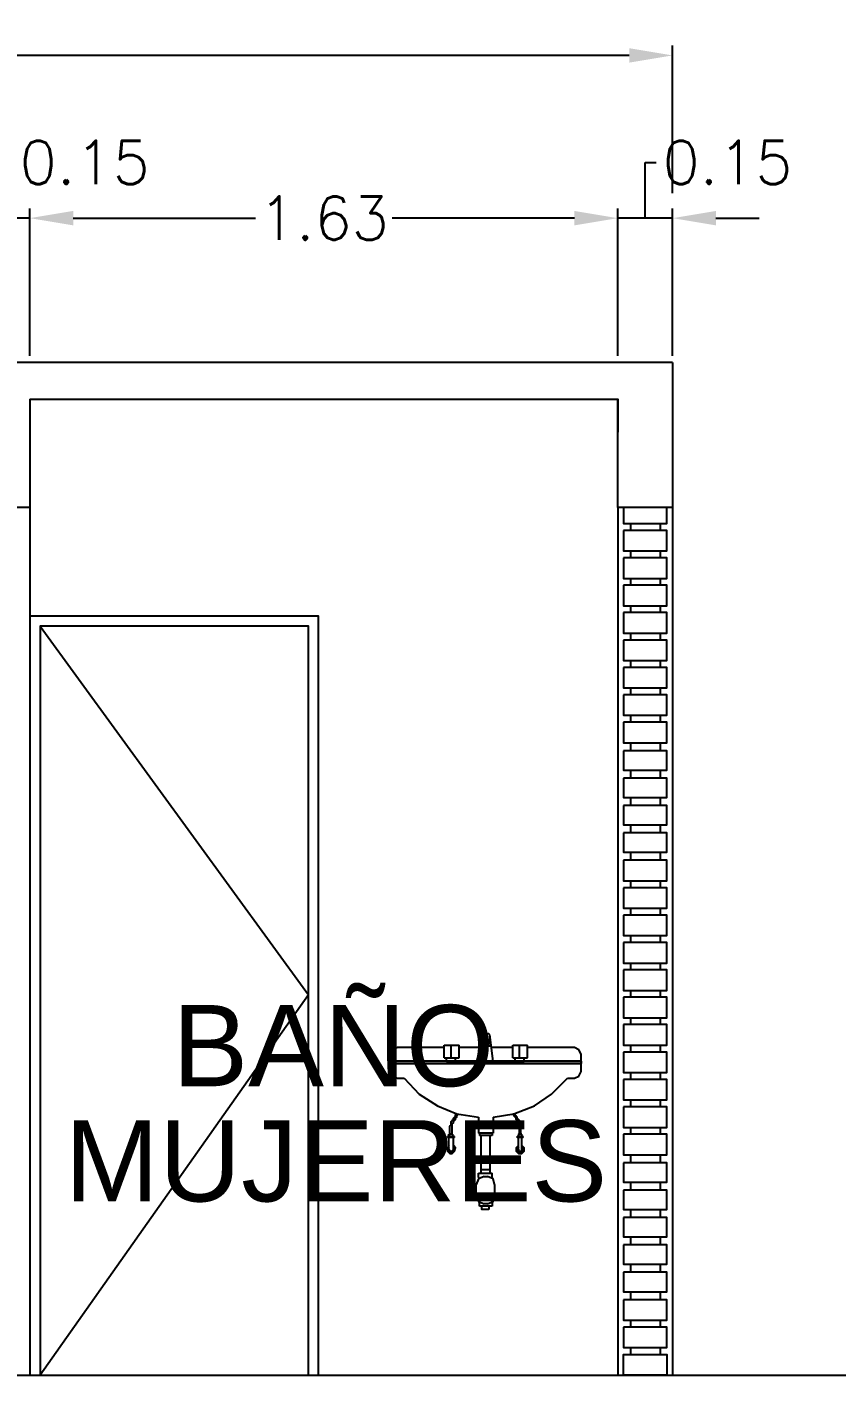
# Model space of a CAD drawing. Header units: millimetres. Extents: x -3 to 3438, y -2371 to 140.
# Drawn here: x 1208.58 to 1214.18, y -6.61 to 2.72 of the extents above; entities that cross this region are included whole.
import ezdxf

# ---------------------------------------------------------------- set-up
doc = ezdxf.new("R2010")
doc.units = ezdxf.units.MM
doc.linetypes.add('HIDDEN', pattern=[9.525, 6.35, -3.175])
doc.layers.get('0').update_dxf_attribs({"color": 3})
for name, color, linetype in [('1- 2', 223, 'Continuous'), ('1- muro 1', 8, 'Continuous'), ('1- muro de carga', 5, 'Continuous'), ('1- proy', 2, 'HIDDEN'), ('1- tex', 81, 'Continuous'), ('dim-75', 2, 'Continuous'), ('proy ante', 7, 'Continuous'), ('PUERTAS', 2, 'Continuous'), ('sanitarios', 2, 'Continuous')]:
    doc.layers.add(name, color=color, linetype=linetype)
doc.styles.add('ALA', font='arial.ttf')
doc.styles.add('TEXTOS', font='romans.shx')
doc.dimstyles.new('DIM-75P', dxfattribs={"dimtxt": 0.3, "dimasz": 0.3, "dimexe": 0.0675, "dimexo": 0.0468, "dimgap": 0.0375, "dimtad": 0, "dimtih": 1, "dimtoh": 1, "dimzin": 0, "dimdsep": 46, "dimtxsty": 'TEXTOS', "dimcen": 0.3, "dimclrd": 1, "dimclre": 1, "dimclrt": 2, "dimadec": 0, "dimazin": 0, "dimtfac": 1, "dimtmove": 1, "dimatfit": 3, "dimldrblk": 'flecha', "dimfxl": 0.045, "dimtolj": 1, "dimtzin": 0, "dimlwd": -1, "dimlwe": -1, "dimarcsym": 0})

# ---------------------------------------------------------------- blocks, each defined once
blk = doc.blocks.new('*D111')
at = {"layer": 'Defpoints', "color": 0, "transparency": 16777216}
for p in [(1208.218, 1.3924), (1208.218, 0.3924), (1208.5972, 0.3924)]:
    blk.add_point(p, dxfattribs=at)
at = {"layer": 'dim-75', "color": 1, "transparency": 16777216}
for p, q in [((1208.4076, 1.3924), (1208.4076, 1.7787)), ((1208.4076, 1.7787), (1208.4826, 1.7787)), ((1208.218, 0.4392), (1208.218, 1.4599)), ((1208.5972, 0.4392), (1208.5972, 1.4599)), ((1207.918, 1.3924), (1207.618, 1.3924)), ((1208.5972, 1.3924), (1208.218, 1.3924)), ((1208.5972, 1.3924), (1208.218, 1.3924)), ((1208.8972, 1.3924), (1209.1972, 1.3924))]:
    blk.add_line(p, q, dxfattribs=at)
for points in [[(1207.918, 1.4424), (1207.918, 1.3424), (1208.218, 1.3924)], [(1208.8972, 1.4424), (1208.8972, 1.3424), (1208.5972, 1.3924)]]:
    blk.add_solid(points, dxfattribs=at)
at = {"layer": 'dim-75', "color": 2, "transparency": 16777216, "insert": (1208.9772, 1.7787), "char_height": 0.3, "attachment_point": 5, "style": 'TEXTOS'}
blk.add_mtext('\\A1;0.15', dxfattribs=at)
blk = doc.blocks.new('flecha')
at = {"ltscale": 6}
for points in [[(-0.021, 0.03), (-0.106, 0.13), (-0.124, 0.055), (-0.124, 0.212)], [(-0.021, -0.03), (-0.106, -0.13), (-0.124, -0.055), (-0.124, -0.212)]]:
    blk.add_hatch(color=256, dxfattribs=at).paths.add_polyline_path(points)
for p, q in [((0.009, -0.017), (-0.137, 0.242)), ((0.009, 0.017), (-0.137, -0.242)), ((-0.127, 0.244), (-0.127, 0.025)), ((-0.127, 0.025), (-0.104, 0.122)), ((0, 0), (-0.104, 0.122)), ((0, 0), (-0.104, -0.122)), ((-0.127, -0.025), (-0.127, -0.244)), ((-0.127, -0.025), (-0.104, -0.122))]:
    blk.add_line(p, q, dxfattribs=at)
for points in [[(-0.021, 0.03), (-0.106, 0.13), (-0.124, 0.055), (-0.124, 0.212)], [(-0.021, -0.03), (-0.106, -0.13), (-0.124, -0.055), (-0.124, -0.212)]]:
    blk.add_lwpolyline(points, close=True, dxfattribs=at)
blk = doc.blocks.new('*D112')
at = {"layer": 'Defpoints', "color": 0, "transparency": 16777216}
for p in [(1212.6651, 1.3924), (1212.6651, 0.3924), (1213.0442, 0.3924)]:
    blk.add_point(p, dxfattribs=at)
at = {"layer": 'dim-75', "color": 1, "transparency": 16777216}
for p, q in [((1212.8547, 1.3924), (1212.8547, 1.7787)), ((1212.8547, 1.7787), (1212.9297, 1.7787)), ((1212.6651, 0.4392), (1212.6651, 1.4599)), ((1213.0442, 0.4392), (1213.0442, 1.4599)), ((1212.3651, 1.3924), (1212.0651, 1.3924)), ((1213.0442, 1.3924), (1212.6651, 1.3924)), ((1213.0442, 1.3924), (1212.6651, 1.3924)), ((1213.3442, 1.3924), (1213.6442, 1.3924))]:
    blk.add_line(p, q, dxfattribs=at)
for points in [[(1212.3651, 1.4424), (1212.3651, 1.3424), (1212.6651, 1.3924)], [(1213.3442, 1.4424), (1213.3442, 1.3424), (1213.0442, 1.3924)]]:
    blk.add_solid(points, dxfattribs=at)
at = {"layer": 'dim-75', "color": 2, "transparency": 16777216, "insert": (1213.4243, 1.7787), "char_height": 0.3, "attachment_point": 5, "style": 'TEXTOS'}
blk.add_mtext('\\A1;0.15', dxfattribs=at)
blk = doc.blocks.new('*D113')
at = {"layer": 'Defpoints', "color": 0, "transparency": 16777216}
for p in [(1198.0284, 2.5188), (1198.0284, 1.5188), (1213.0442, 1.5188)]:
    blk.add_point(p, dxfattribs=at)
at = {"layer": 'dim-75', "color": 1, "transparency": 16777216}
for p, q in [((1198.0284, 1.5656), (1198.0284, 2.5863)), ((1213.0442, 1.5656), (1213.0442, 2.5863)), ((1198.3284, 2.5188), (1205.0488, 2.5188)), ((1212.7442, 2.5188), (1206.0238, 2.5188))]:
    blk.add_line(p, q, dxfattribs=at)
for points in [[(1198.3284, 2.5688), (1198.3284, 2.4688), (1198.0284, 2.5188)], [(1212.7442, 2.5688), (1212.7442, 2.4688), (1213.0442, 2.5188)]]:
    blk.add_solid(points, dxfattribs=at)
at = {"layer": 'dim-75', "color": 2, "transparency": 16777216, "insert": (1205.5363, 2.5188), "char_height": 0.3, "attachment_point": 5, "style": 'TEXTOS'}
blk.add_mtext('\\A1;6.00', dxfattribs=at)
blk = doc.blocks.new('*D118')
at = {"layer": 'Defpoints', "color": 0, "transparency": 16777216}
for p in [(1212.6651, 1.3924), (1208.5972, 0.3924), (1212.6651, 0.3924)]:
    blk.add_point(p, dxfattribs=at)
at = {"layer": 'dim-75', "color": 1, "transparency": 16777216}
for p, q in [((1208.5972, 0.4392), (1208.5972, 1.4599)), ((1212.6651, 0.4392), (1212.6651, 1.4599)), ((1208.8972, 1.3924), (1210.1579, 1.3924)), ((1212.3651, 1.3924), (1211.1043, 1.3924))]:
    blk.add_line(p, q, dxfattribs=at)
for points in [[(1208.8972, 1.4424), (1208.8972, 1.3424), (1208.5972, 1.3924)], [(1212.3651, 1.4424), (1212.3651, 1.3424), (1212.6651, 1.3924)]]:
    blk.add_solid(points, dxfattribs=at)
at = {"layer": 'dim-75', "color": 2, "transparency": 16777216, "insert": (1210.6311, 1.3924), "char_height": 0.3, "attachment_point": 5, "style": 'TEXTOS'}
blk.add_mtext('\\A1;1.63', dxfattribs=at)

msp = doc.modelspace()

# ---------------------------------------------------------------- linework, layer by layer
at = {"layer": '1- 2', "lineweight": 25}
for points in [[(1212.7046, -0.6107), (1212.7046, -0.7213), (1213.0047, -0.7213), (1213.0047, -0.6107), (1212.7046, -0.6107)], [(1212.752, -0.7213), (1212.752, -0.7687)], [(1212.752, -0.7213), (1212.752, -0.7687)], [(1212.9573, -0.7213), (1212.9573, -0.7687)], [(1212.9573, -0.7213), (1212.9573, -0.7687)], [(1212.7046, -0.7687), (1212.7046, -0.9109), (1213.0047, -0.9109), (1213.0047, -0.7687), (1212.7046, -0.7687)], [(1212.752, -0.9109), (1212.752, -0.9583)], [(1212.9573, -0.9109), (1212.9573, -0.9583)], [(1212.7046, -0.9583), (1212.7046, -1.1005), (1213.0047, -1.1005), (1213.0047, -0.9583), (1212.7046, -0.9583)], [(1212.752, -1.1005), (1212.752, -1.1479)], [(1212.9573, -1.1005), (1212.9573, -1.1479)], [(1212.7046, -1.1479), (1212.7046, -1.2901), (1213.0047, -1.2901), (1213.0047, -1.1479), (1212.7046, -1.1479)], [(1212.752, -1.29), (1212.752, -1.3374)], [(1212.9573, -1.29), (1212.9573, -1.3374)], [(1212.7046, -1.3374), (1212.7046, -1.4796), (1213.0047, -1.4796), (1213.0047, -1.3374), (1212.7046, -1.3374)], [(1212.752, -1.4796), (1212.752, -1.527)], [(1212.9573, -1.4796), (1212.9573, -1.527)], [(1212.7046, -1.527), (1212.7046, -1.6692), (1213.0047, -1.6692), (1213.0047, -1.527), (1212.7046, -1.527)], [(1212.752, -1.6692), (1212.752, -1.7166)], [(1212.9573, -1.6692), (1212.9573, -1.7166)], [(1212.7046, -1.7166), (1212.7046, -1.8588), (1213.0047, -1.8588), (1213.0047, -1.7166), (1212.7046, -1.7166)], [(1212.752, -1.8588), (1212.752, -1.9062)], [(1212.9573, -1.8588), (1212.9573, -1.9062)], [(1212.7046, -1.9062), (1212.7046, -2.0483), (1213.0047, -2.0483), (1213.0047, -1.9062), (1212.7046, -1.9062)], [(1212.752, -2.0483), (1212.752, -2.0957)], [(1212.9573, -2.0483), (1212.9573, -2.0957)], [(1212.7046, -2.0957), (1212.7046, -2.2379), (1213.0047, -2.2379), (1213.0047, -2.0957), (1212.7046, -2.0957)], [(1212.752, -2.2379), (1212.752, -2.2932)], [(1212.9573, -2.2379), (1212.9573, -2.2932)], [(1212.7046, -2.2932), (1212.7046, -2.4275), (1213.0047, -2.4275), (1213.0047, -2.2932), (1212.7046, -2.2932)], [(1212.7046, -2.4828), (1212.7046, -2.6171), (1213.0047, -2.6171), (1213.0047, -2.4828), (1212.7046, -2.4828)], [(1212.752, -2.4275), (1212.752, -2.4828)], [(1212.9573, -2.4275), (1212.9573, -2.4828)], [(1212.7046, -2.6724), (1212.7046, -2.8066), (1213.0047, -2.8066), (1213.0047, -2.6724), (1212.7046, -2.6724)], [(1212.752, -2.6171), (1212.752, -2.6724)], [(1212.9573, -2.6171), (1212.9573, -2.6724)], [(1212.7046, -2.8619), (1212.7046, -2.9962), (1213.0047, -2.9962), (1213.0047, -2.8619), (1212.7046, -2.8619)], [(1212.752, -2.8066), (1212.752, -2.8619)], [(1212.9573, -2.8066), (1212.9573, -2.8619)], [(1212.7046, -3.0515), (1212.7046, -3.1937), (1213.0047, -3.1937), (1213.0047, -3.0515), (1212.7046, -3.0515)], [(1212.752, -2.9962), (1212.752, -3.0515)], [(1212.9573, -2.9962), (1212.9573, -3.0515)], [(1212.7046, -3.2411), (1212.7046, -3.3833), (1213.0047, -3.3833), (1213.0047, -3.2411), (1212.7046, -3.2411)], [(1212.752, -3.1937), (1212.752, -3.2411)], [(1212.9573, -3.1937), (1212.9573, -3.2411)], [(1212.7046, -3.4307), (1212.7046, -3.5728), (1213.0047, -3.5728), (1213.0047, -3.4307), (1212.7046, -3.4307)], [(1212.752, -3.3833), (1212.752, -3.4307)], [(1212.9573, -3.3833), (1212.9573, -3.4307)], [(1212.7046, -3.6202), (1212.7046, -3.7624), (1213.0047, -3.7624), (1213.0047, -3.6202), (1212.7046, -3.6202)], [(1212.752, -3.5728), (1212.752, -3.6202)], [(1212.9573, -3.5728), (1212.9573, -3.6202)], [(1212.7046, -3.8098), (1212.7046, -3.952), (1213.0047, -3.952), (1213.0047, -3.8098), (1212.7046, -3.8098)], [(1212.752, -3.7624), (1212.752, -3.8098)], [(1212.9573, -3.7624), (1212.9573, -3.8098)], [(1212.7046, -3.9994), (1212.7046, -4.1416), (1213.0047, -4.1416), (1213.0047, -3.9994), (1212.7046, -3.9994)], [(1212.752, -3.952), (1212.752, -3.9994)], [(1212.9573, -3.952), (1212.9573, -3.9994)], [(1212.7046, -4.189), (1212.7046, -4.3311), (1213.0047, -4.3311), (1213.0047, -4.189), (1212.7046, -4.189)], [(1212.752, -4.1416), (1212.752, -4.189)], [(1212.9573, -4.1416), (1212.9573, -4.189)], [(1212.7046, -4.3785), (1212.7046, -4.5207), (1213.0047, -4.5207), (1213.0047, -4.3785), (1212.7046, -4.3785)], [(1212.752, -4.3311), (1212.752, -4.3785)], [(1212.9573, -4.3311), (1212.9573, -4.3785)], [(1212.7046, -4.5681), (1212.7046, -4.7103), (1213.0047, -4.7103), (1213.0047, -4.5681), (1212.7046, -4.5681)], [(1212.752, -4.5207), (1212.752, -4.5681)], [(1212.9573, -4.5207), (1212.9573, -4.5681)], [(1212.7046, -4.7577), (1212.7046, -4.8999), (1213.0047, -4.8999), (1213.0047, -4.7577), (1212.7046, -4.7577)], [(1212.752, -4.7103), (1212.752, -4.7577)], [(1212.9573, -4.7103), (1212.9573, -4.7577)], [(1212.752, -4.8999), (1212.752, -4.9472)], [(1212.9573, -4.8999), (1212.9573, -4.9472)], [(1212.7046, -4.9472), (1212.7046, -5.0894), (1213.0047, -5.0894), (1213.0047, -4.9472), (1212.7046, -4.9472)], [(1212.752, -5.0894), (1212.752, -5.1447)], [(1212.9573, -5.0894), (1212.9573, -5.1447)], [(1212.7046, -5.1447), (1212.7046, -5.279), (1213.0047, -5.279), (1213.0047, -5.1447), (1212.7046, -5.1447)], [(1212.752, -5.279), (1212.752, -5.3343)], [(1212.9573, -5.279), (1212.9573, -5.3343)], [(1212.7046, -5.3343), (1212.7046, -5.4686), (1213.0047, -5.4686), (1213.0047, -5.3343), (1212.7046, -5.3343)], [(1212.752, -5.4686), (1212.752, -5.5239)], [(1212.9573, -5.4686), (1212.9573, -5.5239)], [(1212.7046, -5.5239), (1212.7046, -5.6582), (1213.0047, -5.6582), (1213.0047, -5.5239), (1212.7046, -5.5239)], [(1212.752, -5.6581), (1212.752, -5.7134)], [(1212.9573, -5.6581), (1212.9573, -5.7134)], [(1212.7046, -5.7134), (1212.7046, -5.8477), (1213.0047, -5.8477), (1213.0047, -5.7134), (1212.7046, -5.7134)], [(1212.752, -5.8477), (1212.752, -5.903)], [(1212.9573, -5.8477), (1212.9573, -5.903)], [(1212.7046, -5.903), (1212.7046, -6.0373), (1213.0047, -6.0373), (1213.0047, -5.903), (1212.7046, -5.903)], [(1212.752, -6.0373), (1212.752, -6.0926)], [(1212.9573, -6.0373), (1212.9573, -6.0926)], [(1212.7046, -6.0926), (1212.7046, -6.2348), (1213.0047, -6.2348), (1213.0047, -6.0926), (1212.7046, -6.0926)], [(1212.752, -6.2348), (1212.752, -6.2822)], [(1212.9573, -6.2348), (1212.9573, -6.2822)], [(1212.7046, -6.2822), (1212.7046, -6.4243), (1213.0047, -6.4243), (1213.0047, -6.2822), (1212.7046, -6.2822)], [(1212.752, -6.4243), (1212.752, -6.4717)], [(1212.9573, -6.4243), (1212.9573, -6.4717)], [(1212.7046, -6.6139), (1212.7046, -6.4717), (1213.0047, -6.4717), (1213.0047, -6.6139), (1212.7046, -6.6139)]]:
    msp.add_lwpolyline(points, dxfattribs=at)
at = {"layer": '1- muro 1', "lineweight": 25}
for points in [[(1213.0442, 0.3924), (1213.0442, -6.6139)], [(1208.5972, -0.6108), (1208.5972, -6.6139)], [(1212.6651, -0.6108), (1212.6651, -6.6139)]]:
    msp.add_lwpolyline(points, dxfattribs=at)
at = {"layer": '1- muro de carga', "lineweight": 25}
for points in [[(1213.0442, 0.3924), (1194.6556, 0.3924), (1194.6556, -0.6108), (1195.0347, -0.6108), (1195.0347, 0.1396), (1198.0363, 0.1396), (1198.0363, -0.6108), (1198.4076, -0.6108), (1198.4076, 0.1396), (1201.2907, 0.1396), (1201.2907, -0.6108), (1201.6619, -0.6108), (1201.6619, 0.1396), (1203.9131, 0.1396), (1203.9131, -0.6108), (1204.2844, -0.6108), (1204.2844, 0.1396), (1208.218, 0.1396)], [(1213.0442, 0.3924), (1213.0442, -0.6108), (1212.6651, -0.6108), (1212.6651, 0.1396), (1212.6651, -0.0894)], [(1208.5972, 0.1396), (1208.5972, -0.6108), (1208.218, -0.6108), (1208.218, 0.1396)], [(1208.5972, 0.1396), (1212.6651, 0.1396)]]:
    msp.add_lwpolyline(points, dxfattribs=at)
at = {"layer": '1- proy'}
for p, q in [((1208.6682, -1.4322), (1210.5245, -3.9836)), ((1210.5245, -3.9836), (1208.6682, -6.6139))]:
    msp.add_line(p, q, dxfattribs=at)
at = {"layer": 'proy ante', "color": 7, "lineweight": 25, "true_color": 0xffffff}
msp.add_lwpolyline([(1189.1501, -6.6139), (1216.3934, -6.6139)], dxfattribs=at)
at = {"layer": 'PUERTAS', "lineweight": 25}
for points in [[(1210.5956, -6.6139), (1210.5956, -1.3611), (1208.5971, -1.3611), (1208.5971, -6.6139), (1210.5956, -6.6139)], [(1210.5245, -6.6139), (1210.5245, -1.4322), (1208.6682, -1.4322), (1208.6682, -6.6139)]]:
    msp.add_lwpolyline(points, dxfattribs=at)
at = {"layer": 'sanitarios', "lineweight": 25}
for points in [[(1211.7014, -4.4417), (1211.8041, -4.4417), (1211.7804, -4.26)], [(1211.7014, -4.4417), (1211.7172, -4.26)], [(1211.7804, -4.26), (1211.7725, -4.2521), (1211.733, -4.2521), (1211.7251, -4.26), (1211.7172, -4.26)], [(1211.7251, -4.2521), (1211.7251, -4.2601), (1211.7172, -4.2601)], [(1211.7172, -4.3074), (1211.7172, -4.26)], [(1211.7804, -4.26), (1211.7725, -4.2521)], [(1211.7725, -4.3232), (1211.7804, -4.3153), (1211.7804, -4.26)], [(1211.1406, -4.3469), (1211.1011, -4.3627), (1211.0853, -4.3943)], [(1211.4644, -4.3469), (1211.1406, -4.3469)], [(1211.4644, -4.418), (1211.4644, -4.3311)], [(1211.4644, -4.3311), (1211.5671, -4.3311)], [(1211.5118, -4.418), (1211.5118, -4.3311)], [(1211.5671, -4.418), (1211.5671, -4.3311)], [(1211.7093, -4.3469), (1211.5671, -4.3469)], [(1211.7883, -4.339), (1211.7093, -4.339)], [(1211.7172, -4.3074), (1211.7251, -4.3153), (1211.733, -4.3232)], [(1211.7725, -4.3232), (1211.733, -4.3232)], [(1211.9384, -4.3469), (1211.7883, -4.3469)], [(1211.9384, -4.418), (1211.9384, -4.3311)], [(1211.9384, -4.3311), (1212.041, -4.3311)], [(1211.9858, -4.418), (1211.9858, -4.3311)], [(1212.041, -4.418), (1212.041, -4.3311)], [(1212.4123, -4.3943), (1212.3965, -4.3627), (1212.3649, -4.3469), (1212.041, -4.3469)], [(1211.0853, -4.3943), (1211.0853, -4.5128)], [(1212.4123, -4.4417), (1211.0853, -4.4417)], [(1211.0853, -4.4417), (1211.0853, -4.4575)], [(1211.0853, -4.4575), (1212.4123, -4.4575)], [(1212.4123, -4.4575), (1211.0853, -4.4575)], [(1211.4644, -4.418), (1211.5671, -4.418)], [(1211.4802, -4.4417), (1211.4802, -4.418)], [(1211.4802, -4.4417), (1211.5434, -4.4417)], [(1211.5434, -4.4417), (1211.5434, -4.418)], [(1211.5434, -4.4417), (1211.9542, -4.4417)], [(1211.9384, -4.418), (1212.041, -4.418)], [(1211.9542, -4.4417), (1211.9542, -4.418)], [(1211.9542, -4.4417), (1212.0174, -4.4417)], [(1212.0173, -4.4417), (1212.0173, -4.418)], [(1212.3649, -4.5602), (1212.3965, -4.5444), (1212.4123, -4.5128), (1212.4123, -4.3943)], [(1212.4123, -4.4417), (1212.4123, -4.4575)], [(1211.0853, -4.5128), (1211.1011, -4.5444), (1211.1406, -4.5602)], [(1211.1406, -4.5602), (1211.188, -4.5602)], [(1211.188, -4.5602), (1211.2907, -4.6708), (1211.4171, -4.7498), (1211.5513, -4.8051), (1211.7014, -4.8288)], [(1211.8041, -4.8288), (1211.9463, -4.8051), (1212.0885, -4.7498), (1212.207, -4.6708), (1212.3175, -4.5602)], [(1212.3175, -4.5602), (1212.3649, -4.5602)], [(1211.5039, -4.9156), (1211.5039, -4.892), (1211.5118, -4.8841), (1211.5118, -4.8604), (1211.5197, -4.8525), (1211.5276, -4.8446), (1211.5276, -4.8367), (1211.5355, -4.8288), (1211.5434, -4.8209), (1211.5434, -4.813), (1211.5513, -4.8051)], [(1211.5197, -4.9156), (1211.5197, -4.8762), (1211.5276, -4.8683), (1211.5276, -4.8525), (1211.5355, -4.8525), (1211.5355, -4.8446), (1211.5434, -4.8446), (1211.5434, -4.8288), (1211.5513, -4.8288), (1211.5513, -4.8209), (1211.5592, -4.813), (1211.5592, -4.8051)], [(1211.7014, -4.8288), (1211.7014, -4.892)], [(1211.8041, -4.8288), (1211.8041, -4.9393)], [(1211.9858, -4.9156), (1211.9858, -4.8999), (1211.9779, -4.892), (1211.9779, -4.8604), (1211.97, -4.8604), (1211.97, -4.8525), (1211.9621, -4.8446), (1211.9621, -4.8367), (1211.9542, -4.8288), (1211.9463, -4.8209), (1211.9463, -4.813), (1211.9384, -4.8051)], [(1211.9937, -4.9156), (1211.9937, -4.8683), (1211.9858, -4.8604), (1211.9858, -4.8525), (1211.9779, -4.8525), (1211.9779, -4.8446), (1211.97, -4.8367), (1211.97, -4.8288), (1211.9621, -4.8288), (1211.9621, -4.8209), (1211.9542, -4.813), (1211.9542, -4.8051)], [(1211.5039, -4.9472), (1211.5039, -4.9078)], [(1211.5197, -4.9472), (1211.5197, -4.9078)], [(1211.7014, -4.892), (1211.8041, -4.892)], [(1211.8041, -4.892), (1211.7014, -4.892)], [(1211.7014, -4.892), (1211.7014, -4.9393)], [(1211.8041, -4.9393), (1211.7014, -4.9393)], [(1211.7093, -4.9393), (1211.7093, -4.9551)], [(1211.7962, -4.9393), (1211.7962, -4.9551)], [(1211.9858, -4.9472), (1211.9858, -4.9078)], [(1211.9936, -4.9472), (1211.9936, -4.9078)], [(1211.5355, -4.963), (1211.4881, -4.963)], [(1211.4881, -4.9709), (1211.4881, -4.963)], [(1211.5355, -4.9709), (1211.4881, -4.9709)], [(1211.496, -5.0262), (1211.4881, -5.042), (1211.4881, -5.0657), (1211.5039, -5.0815), (1211.5197, -5.0815), (1211.5355, -5.0657), (1211.5434, -5.042), (1211.5276, -5.0262)], [(1211.496, -5.0341), (1211.4881, -5.0499), (1211.496, -5.0657), (1211.5118, -5.0736), (1211.5276, -5.0657), (1211.5355, -5.0499), (1211.5276, -5.0341)], [(1211.496, -4.963), (1211.496, -4.9551), (1211.5039, -4.9472)], [(1211.496, -4.9551), (1211.496, -4.9472)], [(1211.496, -5.0499), (1211.496, -4.9709)], [(1211.5197, -4.9472), (1211.5039, -4.9472)], [(1211.5276, -4.9551), (1211.5197, -4.9472)], [(1211.5276, -4.963), (1211.5276, -4.9551)], [(1211.5276, -5.0499), (1211.5276, -4.9709)], [(1211.5355, -4.9709), (1211.5355, -4.963)], [(1211.7962, -4.9551), (1211.7093, -4.9551)], [(1211.7172, -4.9551), (1211.7172, -5.2158)], [(1211.7804, -4.9551), (1211.7804, -5.2158)], [(1211.9779, -5.0262), (1211.9621, -5.042), (1211.9621, -5.0657), (1211.9779, -5.0815), (1212.0016, -5.0815), (1212.0174, -5.0657), (1212.0174, -5.042), (1212.0016, -5.0262)], [(1211.97, -4.9709), (1211.97, -4.963)], [(1212.0095, -4.963), (1211.97, -4.963)], [(1212.0095, -4.9709), (1211.97, -4.9709)], [(1211.9779, -5.0341), (1211.97, -5.0499), (1211.97, -5.0657), (1211.9858, -5.0736), (1212.0095, -5.0657), (1212.0095, -5.0499), (1212.0016, -5.0341)], [(1211.9778, -5.0499), (1211.9778, -4.9709)], [(1212.0015, -4.9472), (1211.9779, -4.9472), (1211.9779, -4.963)], [(1212.0015, -4.9551), (1212.0015, -4.9472)], [(1212.0015, -4.963), (1212.0015, -4.9551)], [(1212.0015, -5.0499), (1212.0015, -4.9709)], [(1212.0095, -4.9709), (1212.0095, -4.963)], [(1211.496, -5.0499), (1211.5039, -5.0657), (1211.5197, -5.0657), (1211.5276, -5.0499)], [(1211.9779, -5.0499), (1211.9779, -5.0657), (1212.0016, -5.0657), (1212.0016, -5.0499)], [(1211.7014, -5.2474), (1211.7014, -5.2158)], [(1211.7014, -5.2158), (1211.7962, -5.2158)], [(1211.7172, -5.1921), (1211.7804, -5.1921)], [(1211.7962, -5.2474), (1211.7962, -5.2158)], [(1211.7409, -5.2395), (1211.7014, -5.2553), (1211.6856, -5.2948)], [(1211.6856, -5.3738), (1211.6856, -5.2948)], [(1211.7409, -5.2395), (1211.7646, -5.2395)], [(1211.812, -5.2948), (1211.8041, -5.2553), (1211.7646, -5.2395)], [(1211.812, -5.2948), (1211.812, -5.3738)], [(1211.6856, -5.3738), (1211.7014, -5.4133), (1211.7409, -5.4291)], [(1211.7646, -5.4291), (1211.8041, -5.4133), (1211.812, -5.3738)], [(1211.7093, -5.4449), (1211.7093, -5.4133)], [(1211.7962, -5.4449), (1211.7093, -5.4449)], [(1211.7725, -5.4686), (1211.7251, -5.4686), (1211.7251, -5.4449)], [(1211.7646, -5.4291), (1211.7409, -5.4291)], [(1211.7725, -5.4449), (1211.7725, -5.4686)], [(1211.7962, -5.4133), (1211.7962, -5.4449)]]:
    msp.add_lwpolyline(points, dxfattribs=at)

# ---------------------------------------------------------------- texts
at = {"layer": '1- tex', "style": 'ALA'}
for s, p in [('BAÑO', (1209.5838, -4.6153)), ('MUJERES', (1208.8373, -5.4126))]:
    msp.add_text(s, height=0.5625, dxfattribs=at).set_placement(p)

# ---------------------------------------------------------------- dimensions: what is measured, and where the dimension line sits
at = {"layer": 'dim-75'}
for base, p1, p2, text, picture, middle in [((1198.0284, 2.5188), (1213.0442, 1.5188), (1198.0284, 1.5188), '6.00', '*D113', (1205.5363, 2.5188)), ((1208.218, 1.3924), (1208.5972, 0.3924), (1208.218, 0.3924), '0.15', '*D111', (1208.5201, 1.7787)), ((1212.6651, 1.3924), (1213.0442, 0.3924), (1212.6651, 0.3924), '0.15', '*D112', (1212.9672, 1.7787)), ((1212.6651, 1.3924), (1208.5972, 0.3924), (1212.6651, 0.3924), '1.63', '*D118', (1210.6311, 1.3924))]:
    dim = msp.add_linear_dim(base=base, p1=p1, p2=p2, text=text, dimstyle='DIM-75P', dxfattribs=at)
    dim.commit()
    dim.dimension.update_dxf_attribs({"geometry": picture, "text_midpoint": middle})

doc.saveas('drawing.dxf')
